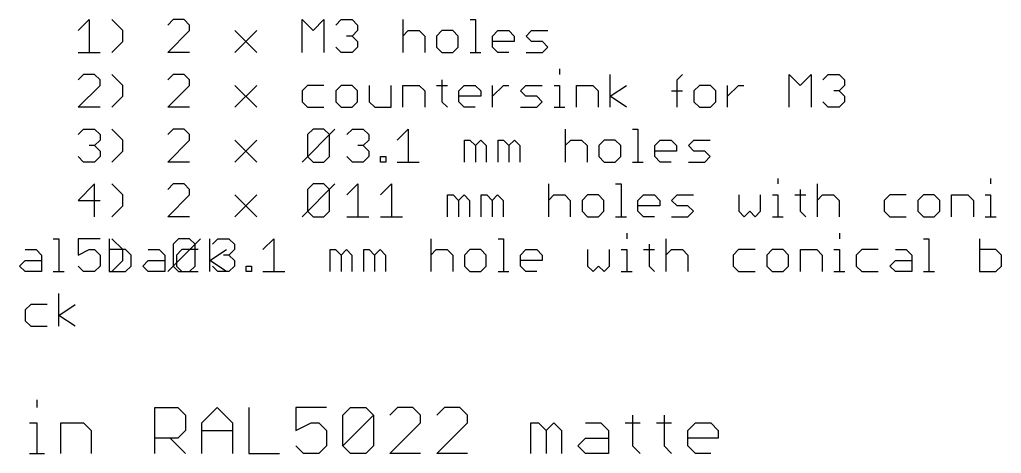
# Model space of a CAD drawing. Extents: x -17 to 281, y -45 to 126.
# Drawn here: x 52.1 to 119.4, y -43.8 to -14.1 of the extents above; entities that cross this region are included whole.
import ezdxf

# ---------------------------------------------------------------- set-up
doc = ezdxf.new("R2010")
doc.units = 0
doc.header["$MEASUREMENT"] = 0
doc.layers.add('114', color=253, linetype='CONTINUOUS', true_color=0xadadad)

msp = doc.modelspace()

# ---------------------------------------------------------------- linework, layer by layer
at = {"layer": '114'}
for p, q in [((56.127, -14.8744), (56.8763, -14.1251)), ((56.8763, -14.1251), (56.8763, -16.373)), ((59.1783, -14.8744), (58.429, -14.1251)), ((62.6402, -14.1251), (62.2656, -14.4997)), ((63.3895, -14.1251), (62.6402, -14.1251)), ((63.7642, -14.4997), (63.3895, -14.1251)), ((71.4734, -16.373), (71.4734, -14.1251)), ((71.4734, -14.1251), (72.2227, -14.8744)), ((72.2227, -14.8744), (72.9721, -14.1251)), ((72.9721, -14.1251), (72.9721, -16.373)), ((73.7754, -14.4997), (74.1501, -14.1251)), ((74.1501, -14.1251), (74.8994, -14.1251)), ((74.8994, -14.1251), (75.274, -14.4997)), ((78.3793, -14.1251), (78.3793, -16.373)), ((82.9833, -14.1251), (83.3579, -14.1251)), ((83.3579, -14.1251), (83.3579, -16.373)), ((63.7642, -14.8744), (63.7642, -14.4997)), ((75.274, -14.4997), (75.274, -14.8744)), ((59.1783, -15.6237), (59.1783, -14.8744)), ((62.2656, -16.373), (63.7642, -14.8744)), ((66.8695, -14.8744), (68.3681, -16.373)), ((66.8695, -16.373), (68.3681, -14.8744)), ((74.8994, -15.249), (74.5247, -15.249)), ((75.274, -14.8744), (74.8994, -15.249)), ((74.8994, -15.249), (75.274, -15.6237)), ((78.3793, -15.249), (78.754, -14.8744)), ((78.754, -14.8744), (79.5033, -14.8744)), ((79.5033, -14.8744), (79.8779, -15.249)), ((79.8779, -15.249), (79.8779, -16.373)), ((81.056, -14.8744), (80.6813, -15.249)), ((80.6813, -15.249), (80.6813, -15.9983)), ((81.8053, -14.8744), (81.056, -14.8744)), ((82.1799, -15.249), (81.8053, -14.8744)), ((82.1799, -15.9983), (82.1799, -15.249)), ((84.5179, -15.249), (84.8926, -14.8744)), ((84.5179, -15.9983), (84.5179, -15.249)), ((84.8926, -14.8744), (85.6419, -14.8744)), ((85.6419, -14.8744), (86.0165, -15.249)), ((86.0165, -15.249), (86.0165, -15.6237)), ((86.8199, -15.249), (87.1945, -14.8744)), ((87.1945, -15.6237), (86.8199, -15.249)), ((87.1945, -14.8744), (88.3185, -14.8744)), ((58.429, -16.373), (59.1783, -15.6237)), ((74.1501, -16.373), (73.7754, -15.9983)), ((75.274, -15.9983), (74.8994, -16.373)), ((75.274, -15.6237), (75.274, -15.9983)), ((80.6813, -15.9983), (81.056, -16.373)), ((81.8053, -16.373), (82.1799, -15.9983)), ((86.0165, -15.6237), (84.5179, -15.6237)), ((84.8926, -16.373), (84.5179, -15.9983)), ((87.9438, -15.6237), (87.1945, -15.6237)), ((88.3185, -15.9983), (87.9438, -15.6237)), ((87.9438, -16.373), (88.3185, -15.9983)), ((56.127, -16.373), (57.6256, -16.373)), ((63.7642, -16.373), (62.2656, -16.373)), ((74.8994, -16.373), (74.1501, -16.373)), ((81.056, -16.373), (81.8053, -16.373)), ((82.9833, -16.373), (83.7326, -16.373)), ((85.6419, -16.373), (84.8926, -16.373)), ((86.8199, -16.373), (87.9438, -16.373)), ((56.5017, -17.8751), (56.127, -18.2497)), ((57.251, -17.8751), (56.5017, -17.8751)), ((57.6256, -18.2497), (57.251, -17.8751)), ((59.1783, -18.6244), (58.429, -17.8751)), ((62.6402, -17.8751), (62.2656, -18.2497)), ((63.3895, -17.8751), (62.6402, -17.8751)), ((63.7642, -18.2497), (63.3895, -17.8751)), ((89.1128, -17.5004), (89.1128, -17.8751)), ((92.5748, -20.123), (92.5748, -17.8751)), ((97.1697, -18.2497), (97.5444, -17.8751)), ((104.8519, -20.123), (104.8519, -17.8751)), ((104.8519, -17.8751), (105.6012, -18.6244)), ((105.6012, -18.6244), (106.3505, -17.8751)), ((106.3505, -17.8751), (106.3505, -20.123)), ((107.1539, -18.2497), (107.5286, -17.8751)), ((107.5286, -17.8751), (108.2779, -17.8751)), ((108.2779, -17.8751), (108.6525, -18.2497)), ((56.127, -20.123), (57.6256, -18.6244)), ((57.6256, -18.6244), (57.6256, -18.2497)), ((59.1783, -19.3737), (59.1783, -18.6244)), ((62.2656, -20.123), (63.7642, -18.6244)), ((63.7642, -18.6244), (63.7642, -18.2497)), ((66.8695, -18.6244), (68.3681, -20.123)), ((66.8695, -20.123), (68.3681, -18.6244)), ((71.8481, -18.6244), (71.4734, -18.999)), ((72.9721, -18.6244), (71.8481, -18.6244)), ((74.1501, -18.6244), (73.7754, -18.999)), ((74.8994, -18.6244), (74.1501, -18.6244)), ((75.274, -18.999), (74.8994, -18.6244)), ((76.0774, -18.6244), (76.0774, -19.7483)), ((77.576, -20.123), (77.576, -18.6244)), ((78.3793, -20.123), (78.3793, -18.6244)), ((78.3793, -18.6244), (79.5033, -18.6244)), ((79.5033, -18.6244), (79.8779, -18.999)), ((80.6813, -18.6244), (81.4306, -18.6244)), ((81.056, -18.2497), (81.056, -19.7483)), ((82.2159, -18.999), (82.5906, -18.6244)), ((82.5906, -18.6244), (83.3399, -18.6244)), ((83.3399, -18.6244), (83.7146, -18.999)), ((84.5179, -20.123), (84.5179, -18.6244)), ((84.5179, -19.3737), (85.2672, -18.6244)), ((85.2672, -18.6244), (85.6419, -18.6244)), ((86.4362, -18.999), (86.8109, -18.6244)), ((86.8109, -18.6244), (87.9348, -18.6244)), ((88.7382, -18.6244), (89.1128, -18.6244)), ((89.1128, -18.6244), (89.1128, -20.123)), ((90.2728, -20.123), (90.2728, -18.6244)), ((90.2728, -18.6244), (91.3968, -18.6244)), ((91.3968, -18.6244), (91.7714, -18.999)), ((92.5748, -19.3737), (93.6987, -18.6244)), ((97.1697, -20.123), (97.1697, -18.2497)), ((98.7044, -18.6244), (98.3297, -18.999)), ((99.4537, -18.6244), (98.7044, -18.6244)), ((99.8283, -18.999), (99.4537, -18.6244)), ((100.6317, -20.123), (100.6317, -18.6244)), ((100.6317, -19.3737), (101.381, -18.6244)), ((101.381, -18.6244), (101.7556, -18.6244)), ((108.6525, -18.6244), (108.2779, -18.999)), ((108.6525, -18.2497), (108.6525, -18.6244)), ((58.429, -20.123), (59.1783, -19.3737)), ((71.4734, -18.999), (71.4734, -19.7483)), ((73.7754, -18.999), (73.7754, -19.7483)), ((75.274, -19.7483), (75.274, -18.999)), ((79.8779, -18.999), (79.8779, -20.123)), ((82.2159, -19.7483), (82.2159, -18.999)), ((83.7146, -19.3737), (82.2159, -19.3737)), ((83.7146, -18.999), (83.7146, -19.3737)), ((86.8109, -19.3737), (86.4362, -18.999)), ((87.5602, -19.3737), (86.8109, -19.3737)), ((87.9348, -19.7483), (87.5602, -19.3737)), ((91.7714, -18.999), (91.7714, -20.123)), ((93.6987, -20.123), (92.5748, -19.3737)), ((96.7951, -18.999), (97.5444, -18.999)), ((98.3297, -18.999), (98.3297, -19.7483)), ((99.8283, -19.7483), (99.8283, -18.999)), ((108.2779, -18.999), (107.9032, -18.999)), ((108.2779, -18.999), (108.6525, -19.3737)), ((108.6525, -19.3737), (108.6525, -19.7483)), ((57.6256, -20.123), (56.127, -20.123)), ((63.7642, -20.123), (62.2656, -20.123)), ((71.4734, -19.7483), (71.8481, -20.123)), ((71.8481, -20.123), (72.9721, -20.123)), ((73.7754, -19.7483), (74.1501, -20.123)), ((74.1501, -20.123), (74.8994, -20.123)), ((74.8994, -20.123), (75.274, -19.7483)), ((76.0774, -19.7483), (76.452, -20.123)), ((76.452, -20.123), (77.576, -20.123)), ((81.056, -19.7483), (81.4306, -20.123)), ((82.5906, -20.123), (82.2159, -19.7483)), ((83.3399, -20.123), (82.5906, -20.123)), ((86.4362, -20.123), (87.5602, -20.123)), ((87.5602, -20.123), (87.9348, -19.7483)), ((88.7382, -20.123), (89.4875, -20.123)), ((98.3297, -19.7483), (98.7044, -20.123)), ((98.7044, -20.123), (99.4537, -20.123)), ((99.4537, -20.123), (99.8283, -19.7483)), ((107.5286, -20.123), (107.1539, -19.7483)), ((108.2779, -20.123), (107.5286, -20.123)), ((108.6525, -19.7483), (108.2779, -20.123)), ((56.127, -21.9997), (56.5017, -21.6251)), ((56.5017, -21.6251), (57.251, -21.6251)), ((57.251, -21.6251), (57.6256, -21.9997)), ((57.6256, -21.9997), (57.6256, -22.3744)), ((59.1783, -22.3744), (58.429, -21.6251)), ((62.6402, -21.6251), (62.2656, -21.9997)), ((63.3895, -21.6251), (62.6402, -21.6251)), ((63.7642, -21.9997), (63.3895, -21.6251)), ((63.7642, -22.3744), (63.7642, -21.9997)), ((71.4734, -23.873), (73.7214, -21.6251)), ((72.2227, -21.6251), (71.8481, -21.9997)), ((71.8481, -21.9997), (71.8481, -23.4983)), ((72.9721, -21.6251), (72.2227, -21.6251)), ((73.3467, -21.9997), (72.9721, -21.6251)), ((73.3467, -23.4983), (73.3467, -21.9997)), ((74.5427, -21.9997), (74.9174, -21.6251)), ((74.9174, -21.6251), (75.6667, -21.6251)), ((75.6667, -21.6251), (76.0413, -21.9997)), ((76.0413, -21.9997), (76.0413, -22.3744)), ((77.9957, -22.3744), (78.745, -21.6251)), ((78.745, -21.6251), (78.745, -23.873)), ((89.5055, -21.6251), (89.5055, -23.873)), ((94.1094, -21.6251), (94.4841, -21.6251)), ((94.4841, -21.6251), (94.4841, -23.873)), ((57.251, -22.749), (56.8763, -22.749)), ((57.6256, -22.3744), (57.251, -22.749)), ((57.251, -22.749), (57.6256, -23.1237)), ((59.1783, -23.1237), (59.1783, -22.3744)), ((62.2656, -23.873), (63.7642, -22.3744)), ((66.8695, -22.3744), (68.3681, -23.873)), ((66.8695, -23.873), (68.3681, -22.3744)), ((75.6667, -22.749), (75.292, -22.749)), ((76.0413, -22.3744), (75.6667, -22.749)), ((75.6667, -22.749), (76.0413, -23.1237)), ((82.5996, -23.873), (82.5996, -22.3744)), ((82.5996, -22.3744), (82.9743, -22.3744)), ((82.9743, -22.3744), (83.3489, -22.749)), ((83.3489, -22.749), (83.7236, -22.3744)), ((83.3489, -22.749), (83.3489, -23.873)), ((83.7236, -22.3744), (84.0982, -22.749)), ((84.0982, -22.749), (84.0982, -23.873)), ((84.9016, -23.873), (84.9016, -22.3744)), ((84.9016, -22.3744), (85.2762, -22.3744)), ((85.2762, -22.3744), (85.6509, -22.749)), ((85.6509, -22.749), (86.0255, -22.3744)), ((85.6509, -22.749), (85.6509, -23.873)), ((86.0255, -22.3744), (86.4002, -22.749)), ((86.4002, -22.749), (86.4002, -23.873)), ((89.5055, -22.749), (89.8802, -22.3744)), ((89.8802, -22.3744), (90.6295, -22.3744)), ((90.6295, -22.3744), (91.0041, -22.749)), ((91.0041, -22.749), (91.0041, -23.873)), ((92.1821, -22.3744), (91.8075, -22.749)), ((91.8075, -22.749), (91.8075, -23.4983)), ((92.9314, -22.3744), (92.1821, -22.3744)), ((93.3061, -22.749), (92.9314, -22.3744)), ((93.3061, -23.4983), (93.3061, -22.749)), ((95.6441, -22.749), (96.0187, -22.3744)), ((95.6441, -23.4983), (95.6441, -22.749)), ((96.0187, -22.3744), (96.768, -22.3744)), ((96.768, -22.3744), (97.1427, -22.749)), ((97.1427, -22.749), (97.1427, -23.1237)), ((97.946, -22.749), (98.3207, -22.3744)), ((98.3207, -23.1237), (97.946, -22.749)), ((98.3207, -22.3744), (99.4447, -22.3744)), ((56.5017, -23.873), (56.127, -23.4983)), ((57.6256, -23.4983), (57.251, -23.873)), ((57.6256, -23.1237), (57.6256, -23.4983)), ((58.429, -23.873), (59.1783, -23.1237)), ((71.8481, -23.4983), (72.2227, -23.873)), ((72.9721, -23.873), (73.3467, -23.4983)), ((74.9174, -23.873), (74.5427, -23.4983)), ((76.0413, -23.4983), (75.6667, -23.873)), ((76.0413, -23.1237), (76.0413, -23.4983)), ((76.8447, -23.873), (76.8447, -23.4983)), ((76.8447, -23.4983), (77.2193, -23.4983)), ((77.2193, -23.4983), (77.2193, -23.873)), ((91.8075, -23.4983), (92.1821, -23.873)), ((92.9314, -23.873), (93.3061, -23.4983)), ((97.1427, -23.1237), (95.6441, -23.1237)), ((96.0187, -23.873), (95.6441, -23.4983)), ((99.07, -23.1237), (98.3207, -23.1237)), ((99.4447, -23.4983), (99.07, -23.1237)), ((99.07, -23.873), (99.4447, -23.4983)), ((57.251, -23.873), (56.5017, -23.873)), ((63.7642, -23.873), (62.2656, -23.873)), ((72.2227, -23.873), (72.9721, -23.873)), ((75.6667, -23.873), (74.9174, -23.873)), ((77.2193, -23.873), (76.8447, -23.873)), ((77.9957, -23.873), (79.4943, -23.873)), ((92.1821, -23.873), (92.9314, -23.873)), ((94.1094, -23.873), (94.8587, -23.873)), ((96.768, -23.873), (96.0187, -23.873)), ((97.946, -23.873), (99.07, -23.873)), ((57.251, -25.3751), (56.127, -26.499)), ((57.251, -27.623), (57.251, -25.3751)), ((59.1783, -26.1244), (58.429, -25.3751)), ((62.6402, -25.3751), (62.2656, -25.7497)), ((63.3895, -25.3751), (62.6402, -25.3751)), ((63.7642, -25.7497), (63.3895, -25.3751)), ((71.4734, -27.623), (73.7214, -25.3751)), ((72.2227, -25.3751), (71.8481, -25.7497)), ((72.9721, -25.3751), (72.2227, -25.3751)), ((73.3467, -25.7497), (72.9721, -25.3751)), ((74.5427, -26.1244), (75.292, -25.3751)), ((75.292, -25.3751), (75.292, -27.623)), ((76.8447, -26.1244), (77.594, -25.3751)), ((77.594, -25.3751), (77.594, -27.623)), ((88.3545, -25.3751), (88.3545, -27.623)), ((92.9584, -25.3751), (93.3331, -25.3751)), ((93.3331, -25.3751), (93.3331, -27.623)), ((104.0756, -25.0004), (104.0756, -25.3751)), ((106.7702, -25.3751), (106.7702, -27.623)), ((118.6547, -25.0004), (118.6547, -25.3751)), ((59.1783, -26.8737), (59.1783, -26.1244)), ((62.2656, -27.623), (63.7642, -26.1244)), ((63.7642, -26.1244), (63.7642, -25.7497)), ((66.8695, -26.1244), (68.3681, -27.623)), ((66.8695, -27.623), (68.3681, -26.1244)), ((71.8481, -25.7497), (71.8481, -27.2483)), ((73.3467, -27.2483), (73.3467, -25.7497)), ((81.4486, -27.623), (81.4486, -26.1244)), ((81.4486, -26.1244), (81.8233, -26.1244)), ((81.8233, -26.1244), (82.1979, -26.499)), ((82.1979, -26.499), (82.5726, -26.1244)), ((82.5726, -26.1244), (82.9472, -26.499)), ((83.7506, -27.623), (83.7506, -26.1244)), ((83.7506, -26.1244), (84.1252, -26.1244)), ((84.1252, -26.1244), (84.4999, -26.499)), ((84.4999, -26.499), (84.8745, -26.1244)), ((84.8745, -26.1244), (85.2492, -26.499)), ((88.3545, -26.499), (88.7292, -26.1244)), ((88.7292, -26.1244), (89.4785, -26.1244)), ((89.4785, -26.1244), (89.8531, -26.499)), ((91.0311, -26.1244), (90.6565, -26.499)), ((91.7804, -26.1244), (91.0311, -26.1244)), ((92.1551, -26.499), (91.7804, -26.1244)), ((94.4931, -26.499), (94.8677, -26.1244)), ((94.8677, -26.1244), (95.6171, -26.1244)), ((95.6171, -26.1244), (95.9917, -26.499)), ((96.7951, -26.499), (97.1697, -26.1244)), ((97.1697, -26.1244), (98.2937, -26.1244)), ((101.399, -26.1244), (101.399, -27.2483)), ((102.8976, -27.2483), (102.8976, -26.1244)), ((103.701, -26.1244), (104.0756, -26.1244)), ((104.0756, -26.1244), (104.0756, -27.623)), ((105.2356, -26.1244), (105.9849, -26.1244)), ((105.6103, -25.7497), (105.6103, -27.2483)), ((106.7702, -26.499), (107.1449, -26.1244)), ((107.1449, -26.1244), (107.8942, -26.1244)), ((107.8942, -26.1244), (108.2689, -26.499)), ((111.7488, -26.1244), (111.3742, -26.499)), ((112.8728, -26.1244), (111.7488, -26.1244)), ((114.0508, -26.1244), (113.6761, -26.499)), ((114.8001, -26.1244), (114.0508, -26.1244)), ((115.1748, -26.499), (114.8001, -26.1244)), ((115.9781, -27.623), (115.9781, -26.1244)), ((115.9781, -26.1244), (117.1021, -26.1244)), ((117.1021, -26.1244), (117.4767, -26.499)), ((118.2801, -26.1244), (118.6547, -26.1244)), ((118.6547, -26.1244), (118.6547, -27.623)), ((56.127, -26.499), (57.6256, -26.499)), ((58.429, -27.623), (59.1783, -26.8737)), ((82.1979, -26.499), (82.1979, -27.623)), ((82.9472, -26.499), (82.9472, -27.623)), ((84.4999, -26.499), (84.4999, -27.623)), ((85.2492, -26.499), (85.2492, -27.623)), ((89.8531, -26.499), (89.8531, -27.623)), ((90.6565, -26.499), (90.6565, -27.2483)), ((92.1551, -27.2483), (92.1551, -26.499)), ((94.4931, -27.2483), (94.4931, -26.499)), ((95.9917, -26.8737), (94.4931, -26.8737)), ((95.9917, -26.499), (95.9917, -26.8737)), ((97.1697, -26.8737), (96.7951, -26.499)), ((97.919, -26.8737), (97.1697, -26.8737)), ((98.2937, -27.2483), (97.919, -26.8737)), ((108.2689, -26.499), (108.2689, -27.623)), ((111.3742, -26.499), (111.3742, -27.2483)), ((113.6761, -26.499), (113.6761, -27.2483)), ((115.1748, -27.2483), (115.1748, -26.499)), ((117.4767, -26.499), (117.4767, -27.623)), ((71.8481, -27.2483), (72.2227, -27.623)), ((72.9721, -27.623), (73.3467, -27.2483)), ((90.6565, -27.2483), (91.0311, -27.623)), ((91.7804, -27.623), (92.1551, -27.2483)), ((94.8677, -27.623), (94.4931, -27.2483)), ((97.919, -27.623), (98.2937, -27.2483)), ((101.399, -27.2483), (101.7736, -27.623)), ((101.7736, -27.623), (102.1483, -27.2483)), ((102.1483, -27.2483), (102.523, -27.623)), ((102.523, -27.623), (102.8976, -27.2483)), ((105.6103, -27.2483), (105.9849, -27.623)), ((111.3742, -27.2483), (111.7488, -27.623)), ((113.6761, -27.2483), (114.0508, -27.623)), ((114.8001, -27.623), (115.1748, -27.2483)), ((63.7642, -27.623), (62.2656, -27.623)), ((72.2227, -27.623), (72.9721, -27.623)), ((74.5427, -27.623), (76.0413, -27.623)), ((76.8447, -27.623), (78.3433, -27.623)), ((91.0311, -27.623), (91.7804, -27.623)), ((92.9584, -27.623), (93.7078, -27.623)), ((95.6171, -27.623), (94.8677, -27.623)), ((96.7951, -27.623), (97.919, -27.623)), ((103.701, -27.623), (104.4503, -27.623)), ((111.7488, -27.623), (112.8728, -27.623)), ((114.0508, -27.623), (114.8001, -27.623)), ((118.2801, -27.623), (119.0294, -27.623)), ((93.7168, -28.7504), (93.7168, -29.1251)), ((108.2959, -28.7504), (108.2959, -29.1251)), ((54.4186, -29.1251), (54.7933, -29.1251)), ((54.7933, -29.1251), (54.7933, -31.373)), ((57.6256, -29.1251), (56.127, -29.1251)), ((56.127, -29.1251), (56.127, -30.249)), ((58.2553, -29.1251), (58.2553, -31.373)), ((59.1783, -29.8744), (58.429, -29.1251)), ((62.2656, -31.373), (64.5135, -29.1251)), ((63.0149, -29.1251), (62.6402, -29.4997)), ((62.6402, -29.4997), (62.6402, -30.9983)), ((63.7642, -29.1251), (63.0149, -29.1251)), ((64.1388, -29.4997), (63.7642, -29.1251)), ((64.1388, -30.9983), (64.1388, -29.4997)), ((65.1612, -31.373), (65.1612, -29.1251)), ((65.3349, -29.4997), (65.7095, -29.1251)), ((65.7095, -29.1251), (66.4588, -29.1251)), ((66.4588, -29.1251), (66.8335, -29.4997)), ((66.8335, -29.4997), (66.8335, -29.8744)), ((68.7878, -29.8744), (69.5371, -29.1251)), ((69.5371, -29.1251), (69.5371, -31.373)), ((80.2976, -29.1251), (80.2976, -31.373)), ((84.9016, -29.1251), (85.2762, -29.1251)), ((85.2762, -29.1251), (85.2762, -31.373)), ((95.2514, -29.4997), (95.2514, -30.9983)), ((96.4114, -29.1251), (96.4114, -31.373)), ((114.0598, -29.1251), (114.4345, -29.1251)), ((114.4345, -29.1251), (114.4345, -31.373)), ((117.8964, -29.1251), (117.8964, -31.373)), ((52.4913, -29.8744), (53.2406, -29.8744)), ((53.2406, -29.8744), (53.6153, -30.249)), ((53.6153, -30.249), (53.6153, -31.373)), ((56.127, -30.249), (56.8763, -29.8744)), ((56.8763, -29.8744), (57.251, -29.8744)), ((57.251, -29.8744), (57.6256, -30.249)), ((57.6256, -30.249), (57.6256, -30.9983)), ((59.3792, -29.8744), (58.2553, -29.8744)), ((59.1783, -30.6237), (59.1783, -29.8744)), ((59.7539, -30.249), (59.3792, -29.8744)), ((59.7539, -30.9983), (59.7539, -30.249)), ((60.9319, -29.8744), (61.6812, -29.8744)), ((61.6812, -29.8744), (62.0558, -30.249)), ((62.0558, -30.249), (62.0558, -31.373)), ((63.2338, -29.8744), (62.8592, -30.249)), ((62.8592, -30.249), (62.8592, -30.9983)), ((64.3578, -29.8744), (63.2338, -29.8744)), ((65.1612, -30.6237), (66.2851, -29.8744)), ((66.4588, -30.249), (66.0842, -30.249)), ((66.8335, -29.8744), (66.4588, -30.249)), ((66.4588, -30.249), (66.8335, -30.6237)), ((73.3917, -31.373), (73.3917, -29.8744)), ((73.3917, -29.8744), (73.7664, -29.8744)), ((73.7664, -29.8744), (74.141, -30.249)), ((74.141, -30.249), (74.5157, -29.8744)), ((74.141, -30.249), (74.141, -31.373)), ((74.5157, -29.8744), (74.8904, -30.249)), ((74.8904, -30.249), (74.8904, -31.373)), ((75.6937, -31.373), (75.6937, -29.8744)), ((75.6937, -29.8744), (76.0684, -29.8744)), ((76.0684, -29.8744), (76.443, -30.249)), ((76.443, -30.249), (76.8177, -29.8744)), ((76.443, -30.249), (76.443, -31.373)), ((76.8177, -29.8744), (77.1923, -30.249)), ((77.1923, -30.249), (77.1923, -31.373)), ((80.2976, -30.249), (80.6723, -29.8744)), ((80.6723, -29.8744), (81.4216, -29.8744)), ((81.4216, -29.8744), (81.7963, -30.249)), ((81.7963, -30.249), (81.7963, -31.373)), ((82.9743, -29.8744), (82.5996, -30.249)), ((82.5996, -30.249), (82.5996, -30.9983)), ((83.7236, -29.8744), (82.9743, -29.8744)), ((84.0982, -30.249), (83.7236, -29.8744)), ((84.0982, -30.9983), (84.0982, -30.249)), ((86.4362, -30.249), (86.8109, -29.8744)), ((86.4362, -30.9983), (86.4362, -30.249)), ((86.8109, -29.8744), (87.5602, -29.8744)), ((87.5602, -29.8744), (87.9348, -30.249)), ((87.9348, -30.249), (87.9348, -30.6237)), ((91.0401, -29.8744), (91.0401, -30.9983)), ((92.5388, -30.9983), (92.5388, -29.8744)), ((93.3421, -29.8744), (93.7168, -29.8744)), ((93.7168, -29.8744), (93.7168, -31.373)), ((94.8768, -29.8744), (95.6261, -29.8744)), ((96.4114, -30.249), (96.7861, -29.8744)), ((96.7861, -29.8744), (97.5354, -29.8744)), ((97.5354, -29.8744), (97.91, -30.249)), ((97.91, -30.249), (97.91, -31.373)), ((101.39, -29.8744), (101.0153, -30.249)), ((101.0153, -30.249), (101.0153, -30.9983)), ((102.5139, -29.8744), (101.39, -29.8744)), ((103.6919, -29.8744), (103.3173, -30.249)), ((103.3173, -30.249), (103.3173, -30.9983)), ((104.4413, -29.8744), (103.6919, -29.8744)), ((104.8159, -30.249), (104.4413, -29.8744)), ((104.8159, -30.9983), (104.8159, -30.249)), ((105.6193, -31.373), (105.6193, -29.8744)), ((105.6193, -29.8744), (106.7432, -29.8744)), ((106.7432, -29.8744), (107.1179, -30.249)), ((107.1179, -30.249), (107.1179, -31.373)), ((107.9212, -29.8744), (108.2959, -29.8744)), ((108.2959, -29.8744), (108.2959, -31.373)), ((109.8305, -29.8744), (109.4559, -30.249)), ((109.4559, -30.249), (109.4559, -30.9983)), ((110.9545, -29.8744), (109.8305, -29.8744)), ((112.1325, -29.8744), (112.8818, -29.8744)), ((112.8818, -29.8744), (113.2564, -30.249)), ((113.2564, -30.249), (113.2564, -31.373)), ((119.0204, -29.8744), (117.8964, -29.8744)), ((119.395, -30.249), (119.0204, -29.8744)), ((119.395, -30.9983), (119.395, -30.249)), ((52.1167, -30.9983), (52.4913, -30.6237)), ((52.4913, -30.6237), (53.6153, -30.6237)), ((58.429, -31.373), (59.1783, -30.6237)), ((60.5572, -30.9983), (60.9319, -30.6237)), ((60.9319, -30.6237), (62.0558, -30.6237)), ((66.2851, -31.373), (65.1612, -30.6237)), ((66.8335, -30.6237), (66.8335, -30.9983)), ((87.9348, -30.6237), (86.4362, -30.6237)), ((111.7578, -30.9983), (112.1325, -30.6237)), ((112.1325, -30.6237), (113.2564, -30.6237)), ((52.4913, -31.373), (52.1167, -30.9983)), ((53.6153, -31.373), (52.4913, -31.373)), ((54.4186, -31.373), (55.168, -31.373)), ((56.5017, -31.373), (56.127, -30.9983)), ((57.251, -31.373), (56.5017, -31.373)), ((57.6256, -30.9983), (57.251, -31.373)), ((58.2553, -31.373), (59.3792, -31.373)), ((59.3792, -31.373), (59.7539, -30.9983)), ((60.9319, -31.373), (60.5572, -30.9983)), ((62.0558, -31.373), (60.9319, -31.373)), ((62.6402, -30.9983), (63.0149, -31.373)), ((62.8592, -30.9983), (63.2338, -31.373)), ((63.0149, -31.373), (63.7642, -31.373)), ((63.2338, -31.373), (64.3578, -31.373)), ((63.7642, -31.373), (64.1388, -30.9983)), ((65.7095, -31.373), (65.3349, -30.9983)), ((66.4588, -31.373), (65.7095, -31.373)), ((66.8335, -30.9983), (66.4588, -31.373)), ((67.6368, -31.373), (67.6368, -30.9983)), ((67.6368, -30.9983), (68.0115, -30.9983)), ((68.0115, -31.373), (67.6368, -31.373)), ((68.0115, -30.9983), (68.0115, -31.373)), ((68.7878, -31.373), (70.2864, -31.373)), ((82.5996, -30.9983), (82.9743, -31.373)), ((82.9743, -31.373), (83.7236, -31.373)), ((83.7236, -31.373), (84.0982, -30.9983)), ((84.9016, -31.373), (85.6509, -31.373)), ((86.8109, -31.373), (86.4362, -30.9983)), ((87.5602, -31.373), (86.8109, -31.373)), ((91.0401, -30.9983), (91.4148, -31.373)), ((91.4148, -31.373), (91.7895, -30.9983)), ((91.7895, -30.9983), (92.1641, -31.373)), ((92.1641, -31.373), (92.5388, -30.9983)), ((93.3421, -31.373), (94.0914, -31.373)), ((95.2514, -30.9983), (95.6261, -31.373)), ((101.0153, -30.9983), (101.39, -31.373)), ((101.39, -31.373), (102.5139, -31.373)), ((103.3173, -30.9983), (103.6919, -31.373)), ((103.6919, -31.373), (104.4413, -31.373)), ((104.4413, -31.373), (104.8159, -30.9983)), ((107.9212, -31.373), (108.6705, -31.373)), ((109.4559, -30.9983), (109.8305, -31.373)), ((109.8305, -31.373), (110.9545, -31.373)), ((112.1325, -31.373), (111.7578, -30.9983)), ((113.2564, -31.373), (112.1325, -31.373)), ((114.0598, -31.373), (114.8091, -31.373)), ((117.8964, -31.373), (119.0204, -31.373)), ((119.0204, -31.373), (119.395, -30.9983)), ((54.8023, -35.123), (54.8023, -32.8751)), ((52.875, -33.6244), (52.5003, -33.999)), ((53.999, -33.6244), (52.875, -33.6244)), ((54.8023, -34.3737), (55.9263, -33.6244)), ((52.5003, -33.999), (52.5003, -34.7483)), ((52.5003, -34.7483), (52.875, -35.123)), ((55.9263, -35.123), (54.8023, -34.3737)), ((52.875, -35.123), (53.999, -35.123)), ((53.3059, -40.1506), (53.3059, -40.6751)), ((61.3754, -43.8222), (61.3754, -40.6751)), ((61.3754, -40.6751), (62.9489, -40.6751)), ((62.9489, -40.6751), (63.4734, -41.1996)), ((64.5981, -41.7241), (65.6471, -40.6751)), ((65.6471, -40.6751), (66.6962, -41.7241)), ((67.8209, -40.6751), (67.8209, -43.8222)), ((73.1417, -40.6751), (71.0436, -40.6751)), ((71.0436, -40.6751), (71.0436, -42.2487)), ((74.2664, -41.1996), (74.7909, -40.6751)), ((74.7909, -40.6751), (75.8399, -40.6751)), ((75.8399, -40.6751), (76.3644, -41.1996)), ((78.0136, -40.6751), (77.4891, -41.1996)), ((79.0627, -40.6751), (78.0136, -40.6751)), ((79.5872, -41.1996), (79.0627, -40.6751)), ((81.2364, -40.6751), (80.7119, -41.1996)), ((82.2854, -40.6751), (81.2364, -40.6751)), ((82.8099, -41.1996), (82.2854, -40.6751)), ((63.4734, -41.1996), (63.4734, -42.2487)), ((74.2664, -43.2977), (74.2664, -41.1996)), ((74.2664, -43.2977), (76.3644, -41.1996)), ((76.3644, -41.1996), (76.3644, -43.2977)), ((79.5872, -41.7241), (79.5872, -41.1996)), ((82.8099, -41.7241), (82.8099, -41.1996)), ((94.1274, -41.1996), (94.1274, -43.2977)), ((96.2759, -41.1996), (96.2759, -43.2977)), ((52.7814, -41.7241), (53.3059, -41.7241)), ((53.3059, -41.7241), (53.3059, -43.8222)), ((54.9299, -43.8222), (54.9299, -41.7241)), ((54.9299, -41.7241), (56.5034, -41.7241)), ((56.5034, -41.7241), (57.0279, -42.2487)), ((57.0279, -42.2487), (57.0279, -43.8222)), ((63.4734, -42.2487), (62.9489, -42.7732)), ((64.5981, -43.8222), (64.5981, -41.7241)), ((64.5981, -42.2487), (66.6962, -42.2487)), ((66.6962, -41.7241), (66.6962, -43.8222)), ((71.0436, -42.2487), (72.0927, -41.7241)), ((72.0927, -41.7241), (72.6172, -41.7241)), ((72.6172, -41.7241), (73.1417, -42.2487)), ((73.1417, -42.2487), (73.1417, -43.2977)), ((77.4891, -43.8222), (79.5872, -41.7241)), ((80.7119, -43.8222), (82.8099, -41.7241)), ((87.1574, -43.8222), (87.1574, -41.7241)), ((87.1574, -41.7241), (87.6819, -41.7241)), ((87.6819, -41.7241), (88.2064, -42.2487)), ((88.2064, -42.2487), (88.7309, -41.7241)), ((88.2064, -42.2487), (88.2064, -43.8222)), ((88.7309, -41.7241), (89.2554, -42.2487)), ((89.2554, -42.2487), (89.2554, -43.8222)), ((90.9047, -41.7241), (91.9537, -41.7241)), ((91.9537, -41.7241), (92.4782, -42.2487)), ((92.4782, -42.2487), (92.4782, -43.8222)), ((93.6029, -41.7241), (94.6519, -41.7241)), ((95.7514, -41.7241), (96.8004, -41.7241)), ((97.8999, -42.2487), (98.4244, -41.7241)), ((97.8999, -43.2977), (97.8999, -42.2487)), ((98.4244, -41.7241), (99.4734, -41.7241)), ((99.4734, -41.7241), (99.998, -42.2487)), ((99.998, -42.2487), (99.998, -42.7732)), ((62.9489, -42.7732), (61.3754, -42.7732)), ((62.4244, -42.7732), (63.4734, -43.8222)), ((90.3801, -43.2977), (90.9047, -42.7732)), ((90.9047, -42.7732), (92.4782, -42.7732)), ((99.998, -42.7732), (97.8999, -42.7732)), ((71.5681, -43.8222), (71.0436, -43.2977)), ((73.1417, -43.2977), (72.6172, -43.8222)), ((74.7909, -43.8222), (74.2664, -43.2977)), ((76.3644, -43.2977), (75.8399, -43.8222)), ((90.9047, -43.8222), (90.3801, -43.2977)), ((94.1274, -43.2977), (94.6519, -43.8222)), ((96.2759, -43.2977), (96.8004, -43.8222)), ((98.4244, -43.8222), (97.8999, -43.2977)), ((52.7814, -43.8222), (53.8304, -43.8222)), ((67.8209, -43.8222), (69.9189, -43.8222)), ((72.6172, -43.8222), (71.5681, -43.8222)), ((75.8399, -43.8222), (74.7909, -43.8222)), ((79.5872, -43.8222), (77.4891, -43.8222)), ((82.8099, -43.8222), (80.7119, -43.8222)), ((92.4782, -43.8222), (90.9047, -43.8222)), ((99.4734, -43.8222), (98.4244, -43.8222))]:
    msp.add_line(p, q, dxfattribs=at)

doc.saveas('drawing.dxf')
